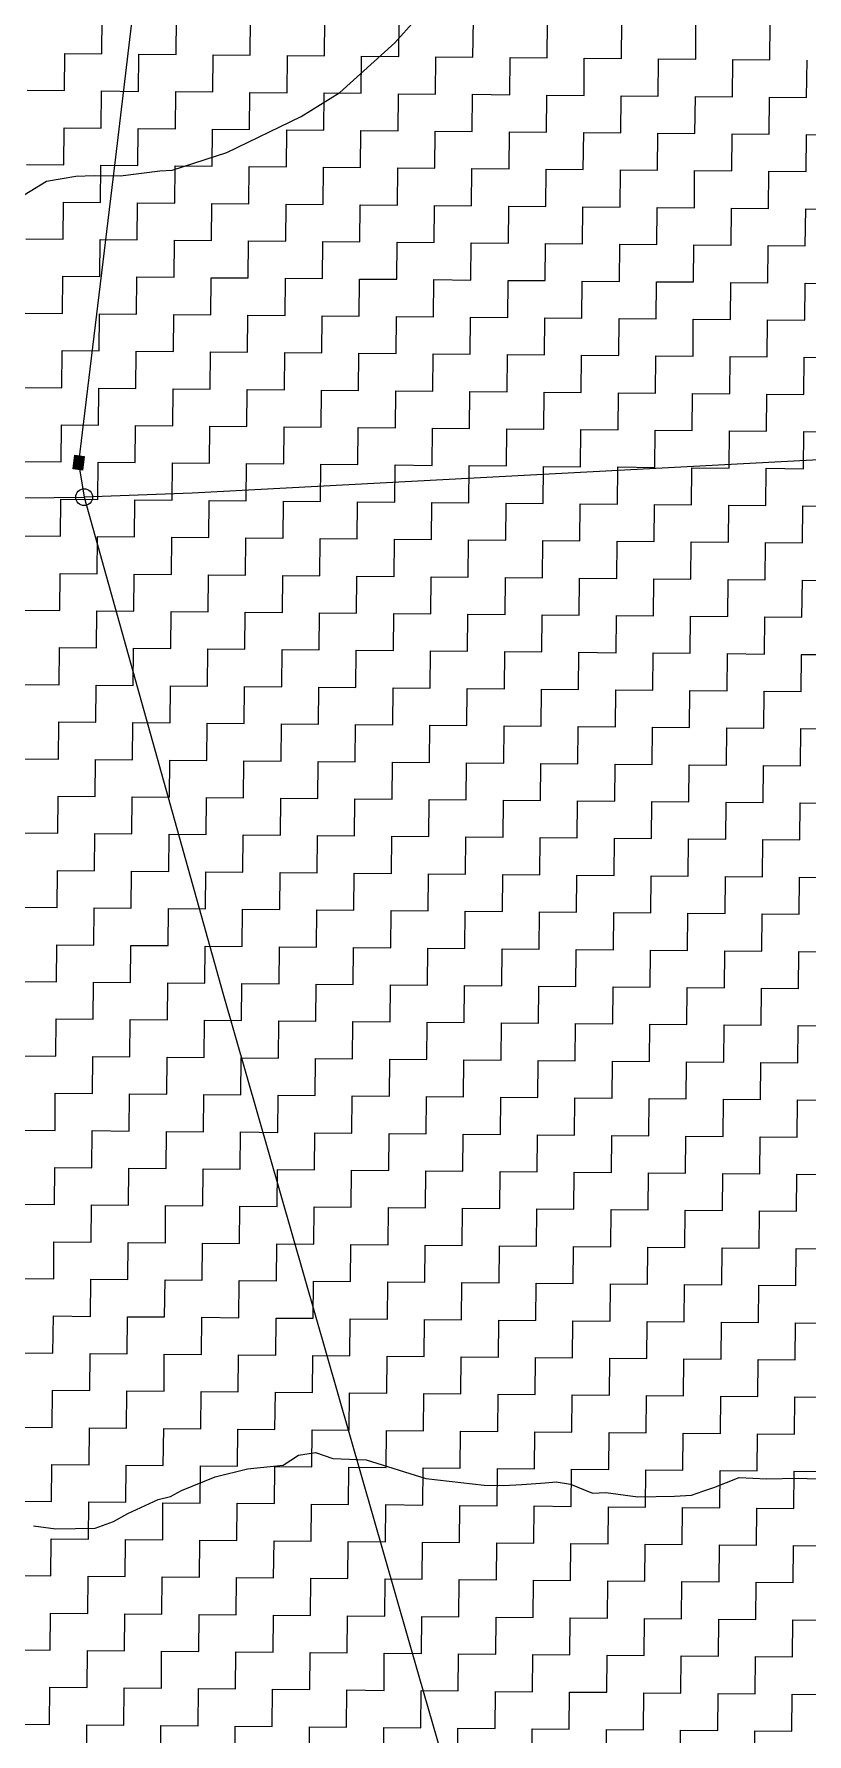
# Model space of a CAD drawing. Header units: metres. Extents: x 286188 to 288650, y 2015524 to 2018848.
# Drawn here: x 287614.8 to 287816.7, y 2016012 to 2016455.8 of the extents above; entities that cross this region are included whole.
import ezdxf

# ---------------------------------------------------------------- set-up
doc = ezdxf.new("R2010")
doc.units = ezdxf.units.M
doc.header["$MEASUREMENT"] = 0
for name, color, linetype in [('LINE_WATER', 4, 'Continuous'), ('POLY_HATCH', 12, 'Continuous'), ('POLY_PARCEL', 6, 'Continuous')]:
    doc.layers.add(name, color=color, linetype=linetype)

msp = doc.modelspace()

# ---------------------------------------------------------------- hatches: boundary and pattern name
msp.add_hatch(color=256).paths.add_polyline_path([(287627.89, 2016345.53), (287625.42, 2016345.83), (287624.99, 2016342.26), (287627.46, 2016341.96)])

# ---------------------------------------------------------------- linework, layer by layer
msp.add_lwpolyline([(287624.99, 2016342.26), (287625.42, 2016345.83), (287627.89, 2016345.53), (287627.46, 2016341.96)], close=True)
msp.add_circle((287627.87, 2016334.91), 2.2)
at = {"layer": 'LINE_WATER'}
for p, q in [((287709.01, 2016453.55), (287722.63, 2016468.75)), ((287694.67, 2016440.52), (287709.01, 2016453.55)), ((287684.57, 2016434.27), (287694.67, 2016440.52)), ((287665.19, 2016424.93), (287684.57, 2016434.27)), ((287650.87, 2016420.31), (287665.19, 2016424.93)), ((287637.37, 2016418.84), (287647.69, 2016420.07)), ((287647.69, 2016420.07), (287650.87, 2016420.31)), ((287601.05, 2016407.02), (287618.06, 2016417.43)), ((287618.06, 2016417.43), (287625.74, 2016418.68)), ((287625.74, 2016418.68), (287630.5, 2016418.91)), ((287630.5, 2016418.91), (287637.37, 2016418.84)), ((287670.59, 2016081.17), (287679.85, 2016082.14)), ((287679.85, 2016082.14), (287683.84, 2016084.75)), ((287683.84, 2016084.75), (287688.34, 2016085.5)), ((287688.34, 2016085.5), (287692.82, 2016083.88)), ((287692.82, 2016083.88), (287701.54, 2016083.53)), ((287701.54, 2016083.53), (287717.09, 2016078.64)), ((287653.35, 2016075.51), (287662.11, 2016079.13)), ((287662.11, 2016079.13), (287670.59, 2016081.17)), ((287717.09, 2016078.64), (287732.41, 2016076.91)), ((287742.2, 2016077.09), (287748.28, 2016077.56)), ((287748.28, 2016077.56), (287751.19, 2016077.8)), ((287751.19, 2016077.8), (287754.89, 2016077.24)), ((287792.39, 2016076.37), (287799.02, 2016078.95)), ((287799.02, 2016078.95), (287806.16, 2016078.62)), ((287806.16, 2016078.62), (287814.35, 2016078.81)), ((287814.35, 2016078.81), (287821.49, 2016078.48)), ((287639.29, 2016069.56), (287647.25, 2016073.19)), ((287647.25, 2016073.19), (287650.43, 2016073.95)), ((287650.43, 2016073.95), (287653.35, 2016075.51)), ((287732.41, 2016076.91), (287737.43, 2016076.87)), ((287737.43, 2016076.87), (287742.2, 2016077.09)), ((287754.89, 2016077.24), (287760.68, 2016074.81)), ((287760.68, 2016074.81), (287764.12, 2016075.04)), ((287764.12, 2016075.04), (287772.54, 2016073.9)), ((287772.54, 2016073.9), (287782.06, 2016074.08)), ((287782.06, 2016074.08), (287786.55, 2016074.31)), ((287786.55, 2016074.31), (287789.47, 2016075.34)), ((287789.47, 2016075.34), (287792.39, 2016076.37)), ((287635.57, 2016067.48), (287639.29, 2016069.56)), ((287614.67, 2016066.35), (287620.48, 2016065.5)), ((287620.48, 2016065.5), (287630.79, 2016065.68)), ((287630.79, 2016065.68), (287635.57, 2016067.48))]:
    msp.add_line(p, q, dxfattribs=at)
at = {"layer": 'POLY_HATCH', "linetype": 'Continuous'}
for p, q in [((287632.5, 2016450.65), (287632.59, 2016460.34)), ((287651.89, 2016450.47), (287651.98, 2016460.17)), ((287671.28, 2016450.3), (287671.37, 2016459.99)), ((287690.67, 2016450.12), (287690.76, 2016459.82)), ((287710.06, 2016449.95), (287710.15, 2016459.64)), ((287729.45, 2016449.77), (287729.54, 2016459.47)), ((287748.84, 2016449.6), (287748.93, 2016459.29)), ((287768.23, 2016449.42), (287768.32, 2016459.12)), ((287787.62, 2016449.25), (287787.7, 2016458.94)), ((287807.01, 2016449.07), (287807.09, 2016458.76)), ((287622.72, 2016441.04), (287622.81, 2016450.73)), ((287622.81, 2016450.73), (287632.5, 2016450.65)), ((287642.11, 2016440.86), (287642.19, 2016450.56)), ((287642.19, 2016450.56), (287651.89, 2016450.47)), ((287661.5, 2016440.69), (287661.58, 2016450.38)), ((287661.58, 2016450.38), (287671.28, 2016450.3)), ((287680.89, 2016440.51), (287680.97, 2016450.21)), ((287680.97, 2016450.21), (287690.67, 2016450.12)), ((287700.28, 2016440.34), (287700.36, 2016450.03)), ((287700.36, 2016450.03), (287710.06, 2016449.95)), ((287719.67, 2016440.16), (287719.75, 2016449.86)), ((287719.75, 2016449.86), (287729.45, 2016449.77)), ((287739.06, 2016439.99), (287739.14, 2016449.68)), ((287739.14, 2016449.68), (287748.84, 2016449.6)), ((287758.45, 2016439.81), (287758.53, 2016449.51)), ((287758.53, 2016449.51), (287768.23, 2016449.42)), ((287777.83, 2016439.64), (287777.92, 2016449.33)), ((287777.92, 2016449.33), (287787.62, 2016449.25)), ((287797.22, 2016439.46), (287797.31, 2016449.16)), ((287797.31, 2016449.16), (287807.01, 2016449.07)), ((287816.61, 2016439.29), (287816.7, 2016448.98)), ((287613.02, 2016441.13), (287622.72, 2016441.04)), ((287632.32, 2016431.26), (287632.41, 2016440.95)), ((287632.41, 2016440.95), (287642.11, 2016440.86)), ((287651.71, 2016431.08), (287651.8, 2016440.78)), ((287651.8, 2016440.78), (287661.5, 2016440.69)), ((287671.1, 2016430.91), (287671.19, 2016440.6)), ((287671.19, 2016440.6), (287680.89, 2016440.51)), ((287690.49, 2016430.73), (287690.58, 2016440.43)), ((287690.58, 2016440.43), (287700.28, 2016440.34)), ((287709.88, 2016430.56), (287709.97, 2016440.25)), ((287709.97, 2016440.25), (287719.67, 2016440.16)), ((287729.27, 2016430.38), (287729.36, 2016440.08)), ((287729.36, 2016440.08), (287739.06, 2016439.99)), ((287748.66, 2016430.21), (287748.75, 2016439.9)), ((287748.75, 2016439.9), (287758.45, 2016439.81)), ((287768.05, 2016430.03), (287768.14, 2016439.73)), ((287768.14, 2016439.73), (287777.83, 2016439.64)), ((287787.44, 2016429.86), (287787.53, 2016439.55)), ((287787.53, 2016439.55), (287797.22, 2016439.46)), ((287806.83, 2016429.68), (287806.92, 2016439.38)), ((287806.92, 2016439.38), (287816.61, 2016439.29)), ((287622.54, 2016421.65), (287622.63, 2016431.34)), ((287622.63, 2016431.34), (287632.32, 2016431.26)), ((287641.93, 2016421.47), (287642.02, 2016431.17)), ((287642.02, 2016431.17), (287651.71, 2016431.08)), ((287661.32, 2016421.3), (287661.41, 2016430.99)), ((287661.41, 2016430.99), (287671.1, 2016430.91)), ((287680.71, 2016421.12), (287680.8, 2016430.82)), ((287680.8, 2016430.82), (287690.49, 2016430.73)), ((287700.1, 2016420.95), (287700.19, 2016430.64)), ((287700.19, 2016430.64), (287709.88, 2016430.56)), ((287719.49, 2016420.77), (287719.58, 2016430.47)), ((287719.58, 2016430.47), (287729.27, 2016430.38)), ((287738.88, 2016420.6), (287738.97, 2016430.29)), ((287738.97, 2016430.29), (287748.66, 2016430.21)), ((287758.27, 2016420.42), (287758.36, 2016430.12)), ((287758.36, 2016430.12), (287768.05, 2016430.03)), ((287777.66, 2016420.25), (287777.75, 2016429.94)), ((287777.75, 2016429.94), (287787.44, 2016429.86)), ((287797.05, 2016420.07), (287797.14, 2016429.77)), ((287797.14, 2016429.77), (287806.83, 2016429.68)), ((287816.44, 2016419.9), (287816.53, 2016429.59)), ((287816.53, 2016429.59), (287826.22, 2016429.51)), ((287612.85, 2016421.74), (287622.54, 2016421.65)), ((287632.15, 2016411.87), (287632.24, 2016421.56)), ((287632.24, 2016421.56), (287641.93, 2016421.47)), ((287651.54, 2016411.69), (287651.63, 2016421.39)), ((287651.63, 2016421.39), (287661.32, 2016421.3)), ((287670.93, 2016411.52), (287671.02, 2016421.21)), ((287671.02, 2016421.21), (287680.71, 2016421.12)), ((287690.32, 2016411.34), (287690.41, 2016421.04)), ((287690.41, 2016421.04), (287700.1, 2016420.95)), ((287709.71, 2016411.17), (287709.8, 2016420.86)), ((287709.8, 2016420.86), (287719.49, 2016420.77)), ((287729.1, 2016410.99), (287729.19, 2016420.69)), ((287729.19, 2016420.69), (287738.88, 2016420.6)), ((287748.49, 2016410.82), (287748.58, 2016420.51)), ((287748.58, 2016420.51), (287758.27, 2016420.42)), ((287767.88, 2016410.64), (287767.96, 2016420.34)), ((287767.96, 2016420.34), (287777.66, 2016420.25)), ((287787.27, 2016410.47), (287787.35, 2016420.16)), ((287787.35, 2016420.16), (287797.05, 2016420.07)), ((287806.66, 2016410.29), (287806.74, 2016419.99)), ((287806.74, 2016419.99), (287816.44, 2016419.9)), ((287622.37, 2016402.26), (287622.45, 2016411.95)), ((287622.45, 2016411.95), (287632.15, 2016411.87)), ((287641.76, 2016402.08), (287641.84, 2016411.78)), ((287641.84, 2016411.78), (287651.54, 2016411.69)), ((287661.15, 2016401.91), (287661.23, 2016411.6)), ((287661.23, 2016411.6), (287670.93, 2016411.52)), ((287680.54, 2016401.73), (287680.62, 2016411.43)), ((287680.62, 2016411.43), (287690.32, 2016411.34)), ((287699.93, 2016401.56), (287700.01, 2016411.25)), ((287700.01, 2016411.25), (287709.71, 2016411.17)), ((287719.32, 2016401.38), (287719.4, 2016411.08)), ((287719.4, 2016411.08), (287729.1, 2016410.99)), ((287738.71, 2016401.21), (287738.79, 2016410.9)), ((287738.79, 2016410.9), (287748.49, 2016410.82)), ((287758.09, 2016401.03), (287758.18, 2016410.73)), ((287758.18, 2016410.73), (287767.88, 2016410.64)), ((287777.48, 2016400.86), (287777.57, 2016410.55)), ((287777.57, 2016410.55), (287787.27, 2016410.47)), ((287796.87, 2016400.68), (287796.96, 2016410.38)), ((287796.96, 2016410.38), (287806.66, 2016410.29)), ((287816.26, 2016400.51), (287816.35, 2016410.2)), ((287816.35, 2016410.2), (287826.05, 2016410.12)), ((287612.67, 2016402.35), (287622.37, 2016402.26)), ((287631.97, 2016392.48), (287632.06, 2016402.17)), ((287632.06, 2016402.17), (287641.76, 2016402.08)), ((287651.36, 2016392.3), (287651.45, 2016402)), ((287651.45, 2016402), (287661.15, 2016401.91)), ((287670.75, 2016392.13), (287670.84, 2016401.82)), ((287670.84, 2016401.82), (287680.54, 2016401.73)), ((287690.14, 2016391.95), (287690.23, 2016401.65)), ((287690.23, 2016401.65), (287699.93, 2016401.56)), ((287709.53, 2016391.78), (287709.62, 2016401.47)), ((287709.62, 2016401.47), (287719.32, 2016401.38)), ((287728.92, 2016391.6), (287729.01, 2016401.3)), ((287729.01, 2016401.3), (287738.71, 2016401.21)), ((287748.31, 2016391.43), (287748.4, 2016401.12)), ((287748.4, 2016401.12), (287758.09, 2016401.03)), ((287767.7, 2016391.25), (287767.79, 2016400.95)), ((287767.79, 2016400.95), (287777.48, 2016400.86)), ((287787.09, 2016391.08), (287787.18, 2016400.77)), ((287787.18, 2016400.77), (287796.87, 2016400.68)), ((287806.48, 2016390.9), (287806.57, 2016400.6)), ((287806.57, 2016400.6), (287816.26, 2016400.51)), ((287622.19, 2016382.87), (287622.28, 2016392.56)), ((287622.28, 2016392.56), (287631.97, 2016392.48)), ((287641.58, 2016382.69), (287641.67, 2016392.39)), ((287641.67, 2016392.39), (287651.36, 2016392.3)), ((287660.97, 2016382.52), (287661.06, 2016392.21)), ((287661.06, 2016392.21), (287670.75, 2016392.13)), ((287680.36, 2016382.34), (287680.45, 2016392.04)), ((287680.45, 2016392.04), (287690.14, 2016391.95)), ((287699.75, 2016382.17), (287699.84, 2016391.86)), ((287699.84, 2016391.86), (287709.53, 2016391.78)), ((287719.14, 2016381.99), (287719.23, 2016391.69)), ((287719.23, 2016391.69), (287728.92, 2016391.6)), ((287738.53, 2016381.82), (287738.62, 2016391.51)), ((287738.62, 2016391.51), (287748.31, 2016391.43)), ((287757.92, 2016381.64), (287758.01, 2016391.34)), ((287758.01, 2016391.34), (287767.7, 2016391.25)), ((287777.31, 2016381.47), (287777.4, 2016391.16)), ((287777.4, 2016391.16), (287787.09, 2016391.08)), ((287796.7, 2016381.29), (287796.79, 2016390.99)), ((287796.79, 2016390.99), (287806.48, 2016390.9)), ((287816.09, 2016381.12), (287816.18, 2016390.81)), ((287816.18, 2016390.81), (287825.87, 2016390.73)), ((287612.5, 2016382.96), (287622.19, 2016382.87)), ((287631.8, 2016373.09), (287631.89, 2016382.78)), ((287631.89, 2016382.78), (287641.58, 2016382.69)), ((287651.19, 2016372.91), (287651.28, 2016382.61)), ((287651.28, 2016382.61), (287660.97, 2016382.52)), ((287670.58, 2016372.74), (287670.67, 2016382.43)), ((287670.67, 2016382.43), (287680.36, 2016382.34)), ((287689.97, 2016372.56), (287690.06, 2016382.26)), ((287690.06, 2016382.26), (287699.75, 2016382.17)), ((287709.36, 2016372.39), (287709.45, 2016382.08)), ((287709.45, 2016382.08), (287719.14, 2016381.99)), ((287728.75, 2016372.21), (287728.84, 2016381.91)), ((287728.84, 2016381.91), (287738.53, 2016381.82)), ((287748.14, 2016372.04), (287748.22, 2016381.73)), ((287748.22, 2016381.73), (287757.92, 2016381.64)), ((287767.53, 2016371.86), (287767.61, 2016381.56)), ((287767.61, 2016381.56), (287777.31, 2016381.47)), ((287786.92, 2016371.69), (287787, 2016381.38)), ((287787, 2016381.38), (287796.7, 2016381.29)), ((287806.31, 2016371.51), (287806.39, 2016381.21)), ((287806.39, 2016381.21), (287816.09, 2016381.12)), ((287622.02, 2016363.48), (287622.1, 2016373.18)), ((287622.1, 2016373.18), (287631.8, 2016373.09)), ((287641.41, 2016363.31), (287641.49, 2016373)), ((287641.49, 2016373), (287651.19, 2016372.91)), ((287660.8, 2016363.13), (287660.88, 2016372.82)), ((287660.88, 2016372.82), (287670.58, 2016372.74)), ((287680.19, 2016362.95), (287680.27, 2016372.65)), ((287680.27, 2016372.65), (287689.97, 2016372.56)), ((287699.58, 2016362.78), (287699.66, 2016372.47)), ((287699.66, 2016372.47), (287709.36, 2016372.39)), ((287718.97, 2016362.6), (287719.05, 2016372.3)), ((287719.05, 2016372.3), (287728.75, 2016372.21)), ((287738.35, 2016362.43), (287738.44, 2016372.12)), ((287738.44, 2016372.12), (287748.14, 2016372.04)), ((287757.74, 2016362.25), (287757.83, 2016371.95)), ((287757.83, 2016371.95), (287767.53, 2016371.86)), ((287777.13, 2016362.08), (287777.22, 2016371.77)), ((287777.22, 2016371.77), (287786.92, 2016371.69)), ((287796.52, 2016361.9), (287796.61, 2016371.6)), ((287796.61, 2016371.6), (287806.31, 2016371.51)), ((287815.91, 2016361.73), (287816, 2016371.42)), ((287816, 2016371.42), (287825.7, 2016371.34)), ((287612.32, 2016363.57), (287622.02, 2016363.48)), ((287631.62, 2016353.7), (287631.71, 2016363.39)), ((287631.71, 2016363.39), (287641.41, 2016363.31)), ((287651.01, 2016353.52), (287651.1, 2016363.22)), ((287651.1, 2016363.22), (287660.8, 2016363.13)), ((287670.4, 2016353.35), (287670.49, 2016363.04)), ((287670.49, 2016363.04), (287680.19, 2016362.95)), ((287689.79, 2016353.17), (287689.88, 2016362.87)), ((287689.88, 2016362.87), (287699.58, 2016362.78)), ((287709.18, 2016353), (287709.27, 2016362.69)), ((287709.27, 2016362.69), (287718.97, 2016362.6)), ((287728.57, 2016352.82), (287728.66, 2016362.52)), ((287728.66, 2016362.52), (287738.35, 2016362.43)), ((287747.96, 2016352.65), (287748.05, 2016362.34)), ((287748.05, 2016362.34), (287757.74, 2016362.25)), ((287767.35, 2016352.47), (287767.44, 2016362.17)), ((287767.44, 2016362.17), (287777.13, 2016362.08)), ((287786.74, 2016352.3), (287786.83, 2016361.99)), ((287786.83, 2016361.99), (287796.52, 2016361.9)), ((287806.13, 2016352.12), (287806.22, 2016361.82)), ((287806.22, 2016361.82), (287815.91, 2016361.73)), ((287621.84, 2016344.09), (287621.93, 2016353.79)), ((287621.93, 2016353.79), (287631.62, 2016353.7)), ((287641.23, 2016343.92), (287641.32, 2016353.61)), ((287641.32, 2016353.61), (287651.01, 2016353.52)), ((287660.62, 2016343.74), (287660.71, 2016353.44)), ((287660.71, 2016353.44), (287670.4, 2016353.35)), ((287680.01, 2016343.57), (287680.1, 2016353.26)), ((287680.1, 2016353.26), (287689.79, 2016353.17)), ((287699.4, 2016343.39), (287699.49, 2016353.08)), ((287699.49, 2016353.08), (287709.18, 2016353)), ((287718.79, 2016343.21), (287718.88, 2016352.91)), ((287718.88, 2016352.91), (287728.57, 2016352.82)), ((287738.18, 2016343.04), (287738.27, 2016352.73)), ((287738.27, 2016352.73), (287747.96, 2016352.65)), ((287757.57, 2016342.86), (287757.66, 2016352.56)), ((287757.66, 2016352.56), (287767.35, 2016352.47)), ((287776.96, 2016342.69), (287777.05, 2016352.38)), ((287777.05, 2016352.38), (287786.74, 2016352.3)), ((287796.35, 2016342.51), (287796.44, 2016352.21)), ((287796.44, 2016352.21), (287806.13, 2016352.12)), ((287815.74, 2016342.34), (287815.83, 2016352.03)), ((287815.83, 2016352.03), (287825.52, 2016351.95)), ((287612.15, 2016344.18), (287621.84, 2016344.09)), ((287631.45, 2016334.31), (287631.54, 2016344)), ((287631.54, 2016344), (287641.23, 2016343.92)), ((287650.84, 2016334.13), (287650.93, 2016343.83)), ((287650.93, 2016343.83), (287660.62, 2016343.74)), ((287670.23, 2016333.96), (287670.32, 2016343.65)), ((287670.32, 2016343.65), (287680.01, 2016343.57)), ((287689.62, 2016333.78), (287689.71, 2016343.48)), ((287689.71, 2016343.48), (287699.4, 2016343.39)), ((287709.01, 2016333.61), (287709.1, 2016343.3)), ((287709.1, 2016343.3), (287718.79, 2016343.21)), ((287728.4, 2016333.43), (287728.48, 2016343.13)), ((287728.48, 2016343.13), (287738.18, 2016343.04)), ((287747.79, 2016333.26), (287747.87, 2016342.95)), ((287747.87, 2016342.95), (287757.57, 2016342.86)), ((287767.18, 2016333.08), (287767.26, 2016342.78)), ((287767.26, 2016342.78), (287776.96, 2016342.69)), ((287786.57, 2016332.91), (287786.65, 2016342.6)), ((287786.65, 2016342.6), (287796.35, 2016342.51)), ((287805.96, 2016332.73), (287806.04, 2016342.43)), ((287806.04, 2016342.43), (287815.74, 2016342.34)), ((287621.67, 2016324.7), (287621.75, 2016334.4)), ((287621.75, 2016334.4), (287631.45, 2016334.31)), ((287641.06, 2016324.53), (287641.14, 2016334.22)), ((287641.14, 2016334.22), (287650.84, 2016334.13)), ((287660.45, 2016324.35), (287660.53, 2016334.05)), ((287660.53, 2016334.05), (287670.23, 2016333.96)), ((287679.84, 2016324.18), (287679.92, 2016333.87)), ((287679.92, 2016333.87), (287689.62, 2016333.78)), ((287699.23, 2016324), (287699.31, 2016333.7)), ((287699.31, 2016333.7), (287709.01, 2016333.61)), ((287718.61, 2016323.83), (287718.7, 2016333.52)), ((287718.7, 2016333.52), (287728.4, 2016333.43)), ((287738, 2016323.65), (287738.09, 2016333.34)), ((287738.09, 2016333.34), (287747.79, 2016333.26)), ((287757.39, 2016323.47), (287757.48, 2016333.17)), ((287757.48, 2016333.17), (287767.18, 2016333.08)), ((287776.78, 2016323.3), (287776.87, 2016332.99)), ((287776.87, 2016332.99), (287786.57, 2016332.91)), ((287796.17, 2016323.12), (287796.26, 2016332.82)), ((287796.26, 2016332.82), (287805.96, 2016332.73)), ((287815.56, 2016322.95), (287815.65, 2016332.64)), ((287815.65, 2016332.64), (287825.35, 2016332.56)), ((287611.97, 2016324.79), (287621.67, 2016324.7)), ((287631.27, 2016314.92), (287631.36, 2016324.61)), ((287631.36, 2016324.61), (287641.06, 2016324.53)), ((287650.66, 2016314.74), (287650.75, 2016324.44)), ((287650.75, 2016324.44), (287660.45, 2016324.35)), ((287670.05, 2016314.57), (287670.14, 2016324.26)), ((287670.14, 2016324.26), (287679.84, 2016324.18)), ((287689.44, 2016314.39), (287689.53, 2016324.09)), ((287689.53, 2016324.09), (287699.23, 2016324)), ((287708.83, 2016314.22), (287708.92, 2016323.91)), ((287708.92, 2016323.91), (287718.61, 2016323.83)), ((287728.22, 2016314.04), (287728.31, 2016323.74)), ((287728.31, 2016323.74), (287738, 2016323.65)), ((287747.61, 2016313.87), (287747.7, 2016323.56)), ((287747.7, 2016323.56), (287757.39, 2016323.47)), ((287767, 2016313.69), (287767.09, 2016323.39)), ((287767.09, 2016323.39), (287776.78, 2016323.3)), ((287786.39, 2016313.52), (287786.48, 2016323.21)), ((287786.48, 2016323.21), (287796.17, 2016323.12)), ((287805.78, 2016313.34), (287805.87, 2016323.04)), ((287805.87, 2016323.04), (287815.56, 2016322.95)), ((287621.49, 2016305.31), (287621.58, 2016315.01)), ((287621.58, 2016315.01), (287631.27, 2016314.92)), ((287640.88, 2016305.14), (287640.97, 2016314.83)), ((287640.97, 2016314.83), (287650.66, 2016314.74)), ((287660.27, 2016304.96), (287660.36, 2016314.66)), ((287660.36, 2016314.66), (287670.05, 2016314.57)), ((287679.66, 2016304.79), (287679.75, 2016314.48)), ((287679.75, 2016314.48), (287689.44, 2016314.39)), ((287699.05, 2016304.61), (287699.14, 2016314.31)), ((287699.14, 2016314.31), (287708.83, 2016314.22)), ((287718.44, 2016304.44), (287718.53, 2016314.13)), ((287718.53, 2016314.13), (287728.22, 2016314.04)), ((287737.83, 2016304.26), (287737.92, 2016313.96)), ((287737.92, 2016313.96), (287747.61, 2016313.87)), ((287757.22, 2016304.09), (287757.31, 2016313.78)), ((287757.31, 2016313.78), (287767, 2016313.69)), ((287776.61, 2016303.91), (287776.7, 2016313.6)), ((287776.7, 2016313.6), (287786.39, 2016313.52)), ((287796, 2016303.73), (287796.09, 2016313.43)), ((287796.09, 2016313.43), (287805.78, 2016313.34)), ((287815.39, 2016303.56), (287815.48, 2016313.25)), ((287815.48, 2016313.25), (287825.17, 2016313.17)), ((287611.8, 2016305.4), (287621.49, 2016305.31)), ((287631.1, 2016295.53), (287631.19, 2016305.22)), ((287631.19, 2016305.22), (287640.88, 2016305.14)), ((287650.49, 2016295.35), (287650.58, 2016305.05)), ((287650.58, 2016305.05), (287660.27, 2016304.96)), ((287669.88, 2016295.18), (287669.97, 2016304.87)), ((287669.97, 2016304.87), (287679.66, 2016304.79)), ((287689.27, 2016295), (287689.36, 2016304.7)), ((287689.36, 2016304.7), (287699.05, 2016304.61)), ((287708.66, 2016294.83), (287708.74, 2016304.52)), ((287708.74, 2016304.52), (287718.44, 2016304.44)), ((287728.05, 2016294.65), (287728.13, 2016304.35)), ((287728.13, 2016304.35), (287737.83, 2016304.26)), ((287747.44, 2016294.48), (287747.52, 2016304.17)), ((287747.52, 2016304.17), (287757.22, 2016304.09)), ((287766.83, 2016294.3), (287766.91, 2016304)), ((287766.91, 2016304), (287776.61, 2016303.91)), ((287786.22, 2016294.13), (287786.3, 2016303.82)), ((287786.3, 2016303.82), (287796, 2016303.73)), ((287805.61, 2016293.95), (287805.69, 2016303.65)), ((287805.69, 2016303.65), (287815.39, 2016303.56)), ((287621.32, 2016285.92), (287621.4, 2016295.62)), ((287621.4, 2016295.62), (287631.1, 2016295.53)), ((287640.71, 2016285.75), (287640.79, 2016295.44)), ((287640.79, 2016295.44), (287650.49, 2016295.35)), ((287660.1, 2016285.57), (287660.18, 2016295.27)), ((287660.18, 2016295.27), (287669.88, 2016295.18)), ((287679.49, 2016285.4), (287679.57, 2016295.09)), ((287679.57, 2016295.09), (287689.27, 2016295)), ((287698.87, 2016285.22), (287698.96, 2016294.92)), ((287698.96, 2016294.92), (287708.66, 2016294.83)), ((287718.26, 2016285.05), (287718.35, 2016294.74)), ((287718.35, 2016294.74), (287728.05, 2016294.65)), ((287737.65, 2016284.87), (287737.74, 2016294.57)), ((287737.74, 2016294.57), (287747.44, 2016294.48)), ((287757.04, 2016284.7), (287757.13, 2016294.39)), ((287757.13, 2016294.39), (287766.83, 2016294.3)), ((287776.43, 2016284.52), (287776.52, 2016294.22)), ((287776.52, 2016294.22), (287786.22, 2016294.13)), ((287795.82, 2016284.35), (287795.91, 2016294.04)), ((287795.91, 2016294.04), (287805.61, 2016293.95)), ((287815.21, 2016284.17), (287815.3, 2016293.86)), ((287815.3, 2016293.86), (287825, 2016293.78)), ((287611.62, 2016286.01), (287621.32, 2016285.92)), ((287630.92, 2016276.14), (287631.01, 2016285.83)), ((287631.01, 2016285.83), (287640.71, 2016285.75)), ((287650.31, 2016275.96), (287650.4, 2016285.66)), ((287650.4, 2016285.66), (287660.1, 2016285.57)), ((287669.7, 2016275.79), (287669.79, 2016285.48)), ((287669.79, 2016285.48), (287679.49, 2016285.4)), ((287689.09, 2016275.61), (287689.18, 2016285.31)), ((287689.18, 2016285.31), (287698.87, 2016285.22)), ((287708.48, 2016275.44), (287708.57, 2016285.13)), ((287708.57, 2016285.13), (287718.26, 2016285.05)), ((287727.87, 2016275.26), (287727.96, 2016284.96)), ((287727.96, 2016284.96), (287737.65, 2016284.87)), ((287747.26, 2016275.09), (287747.35, 2016284.78)), ((287747.35, 2016284.78), (287757.04, 2016284.7)), ((287766.65, 2016274.91), (287766.74, 2016284.61)), ((287766.74, 2016284.61), (287776.43, 2016284.52)), ((287786.04, 2016274.74), (287786.13, 2016284.43)), ((287786.13, 2016284.43), (287795.82, 2016284.35)), ((287805.43, 2016274.56), (287805.52, 2016284.26)), ((287805.52, 2016284.26), (287815.21, 2016284.17)), ((287621.14, 2016266.53), (287621.23, 2016276.23)), ((287621.23, 2016276.23), (287630.92, 2016276.14)), ((287640.53, 2016266.36), (287640.62, 2016276.05)), ((287640.62, 2016276.05), (287650.31, 2016275.96)), ((287659.92, 2016266.18), (287660.01, 2016275.88)), ((287660.01, 2016275.88), (287669.7, 2016275.79)), ((287679.31, 2016266.01), (287679.4, 2016275.7)), ((287679.4, 2016275.7), (287689.09, 2016275.61)), ((287698.7, 2016265.83), (287698.79, 2016275.53)), ((287698.79, 2016275.53), (287708.48, 2016275.44)), ((287718.09, 2016265.66), (287718.18, 2016275.35)), ((287718.18, 2016275.35), (287727.87, 2016275.26)), ((287737.48, 2016265.48), (287737.57, 2016275.18)), ((287737.57, 2016275.18), (287747.26, 2016275.09)), ((287756.87, 2016265.31), (287756.96, 2016275)), ((287756.96, 2016275), (287766.65, 2016274.91)), ((287776.26, 2016265.13), (287776.35, 2016274.83)), ((287776.35, 2016274.83), (287786.04, 2016274.74)), ((287795.65, 2016264.96), (287795.74, 2016274.65)), ((287795.74, 2016274.65), (287805.43, 2016274.56)), ((287815.04, 2016264.78), (287815.13, 2016274.48)), ((287815.13, 2016274.48), (287824.82, 2016274.39)), ((287611.45, 2016266.62), (287621.14, 2016266.53)), ((287630.75, 2016256.75), (287630.84, 2016266.44)), ((287630.84, 2016266.44), (287640.53, 2016266.36)), ((287650.14, 2016256.57), (287650.23, 2016266.27)), ((287650.23, 2016266.27), (287659.92, 2016266.18)), ((287669.53, 2016256.4), (287669.62, 2016266.09)), ((287669.62, 2016266.09), (287679.31, 2016266.01)), ((287688.92, 2016256.22), (287689, 2016265.92)), ((287689, 2016265.92), (287698.7, 2016265.83)), ((287708.31, 2016256.05), (287708.39, 2016265.74)), ((287708.39, 2016265.74), (287718.09, 2016265.66)), ((287727.7, 2016255.87), (287727.78, 2016265.57)), ((287727.78, 2016265.57), (287737.48, 2016265.48)), ((287747.09, 2016255.7), (287747.17, 2016265.39)), ((287747.17, 2016265.39), (287756.87, 2016265.31)), ((287766.48, 2016255.52), (287766.56, 2016265.22)), ((287766.56, 2016265.22), (287776.26, 2016265.13)), ((287785.87, 2016255.35), (287785.95, 2016265.04)), ((287785.95, 2016265.04), (287795.65, 2016264.96)), ((287805.26, 2016255.17), (287805.34, 2016264.87)), ((287805.34, 2016264.87), (287815.04, 2016264.78)), ((287620.97, 2016247.14), (287621.05, 2016256.84)), ((287621.05, 2016256.84), (287630.75, 2016256.75)), ((287640.36, 2016246.97), (287640.44, 2016256.66)), ((287640.44, 2016256.66), (287650.14, 2016256.57)), ((287659.75, 2016246.79), (287659.83, 2016256.49)), ((287659.83, 2016256.49), (287669.53, 2016256.4)), ((287679.13, 2016246.62), (287679.22, 2016256.31)), ((287679.22, 2016256.31), (287688.92, 2016256.22)), ((287698.52, 2016246.44), (287698.61, 2016256.14)), ((287698.61, 2016256.14), (287708.31, 2016256.05)), ((287717.91, 2016246.27), (287718, 2016255.96)), ((287718, 2016255.96), (287727.7, 2016255.87)), ((287737.3, 2016246.09), (287737.39, 2016255.79)), ((287737.39, 2016255.79), (287747.09, 2016255.7)), ((287756.69, 2016245.92), (287756.78, 2016255.61)), ((287756.78, 2016255.61), (287766.48, 2016255.52)), ((287776.08, 2016245.74), (287776.17, 2016255.44)), ((287776.17, 2016255.44), (287785.87, 2016255.35)), ((287795.47, 2016245.57), (287795.56, 2016255.26)), ((287795.56, 2016255.26), (287805.26, 2016255.17)), ((287814.86, 2016245.39), (287814.95, 2016255.09)), ((287814.95, 2016255.09), (287824.65, 2016255)), ((287611.27, 2016247.23), (287620.97, 2016247.14)), ((287630.57, 2016237.36), (287630.66, 2016247.05)), ((287630.66, 2016247.05), (287640.36, 2016246.97)), ((287649.96, 2016237.18), (287650.05, 2016246.88)), ((287650.05, 2016246.88), (287659.75, 2016246.79)), ((287669.35, 2016237.01), (287669.44, 2016246.7)), ((287669.44, 2016246.7), (287679.13, 2016246.62)), ((287688.74, 2016236.83), (287688.83, 2016246.53)), ((287688.83, 2016246.53), (287698.52, 2016246.44)), ((287708.13, 2016236.66), (287708.22, 2016246.35)), ((287708.22, 2016246.35), (287717.91, 2016246.27)), ((287727.52, 2016236.48), (287727.61, 2016246.18)), ((287727.61, 2016246.18), (287737.3, 2016246.09)), ((287746.91, 2016236.31), (287747, 2016246)), ((287747, 2016246), (287756.69, 2016245.92)), ((287766.3, 2016236.13), (287766.39, 2016245.83)), ((287766.39, 2016245.83), (287776.08, 2016245.74)), ((287785.69, 2016235.96), (287785.78, 2016245.65)), ((287785.78, 2016245.65), (287795.47, 2016245.57)), ((287805.08, 2016235.78), (287805.17, 2016245.48)), ((287805.17, 2016245.48), (287814.86, 2016245.39)), ((287620.79, 2016227.75), (287620.88, 2016237.45)), ((287620.88, 2016237.45), (287630.57, 2016237.36)), ((287640.18, 2016227.58), (287640.27, 2016237.27)), ((287640.27, 2016237.27), (287649.96, 2016237.18)), ((287659.57, 2016227.4), (287659.66, 2016237.1)), ((287659.66, 2016237.1), (287669.35, 2016237.01)), ((287678.96, 2016227.23), (287679.05, 2016236.92)), ((287679.05, 2016236.92), (287688.74, 2016236.83)), ((287698.35, 2016227.05), (287698.44, 2016236.75)), ((287698.44, 2016236.75), (287708.13, 2016236.66)), ((287717.74, 2016226.88), (287717.83, 2016236.57)), ((287717.83, 2016236.57), (287727.52, 2016236.48)), ((287737.13, 2016226.7), (287737.22, 2016236.4)), ((287737.22, 2016236.4), (287746.91, 2016236.31)), ((287756.52, 2016226.53), (287756.61, 2016236.22)), ((287756.61, 2016236.22), (287766.3, 2016236.13)), ((287775.91, 2016226.35), (287776, 2016236.05)), ((287776, 2016236.05), (287785.69, 2016235.96)), ((287795.3, 2016226.18), (287795.39, 2016235.87)), ((287795.39, 2016235.87), (287805.08, 2016235.78)), ((287814.69, 2016226), (287814.78, 2016235.7)), ((287814.78, 2016235.7), (287824.47, 2016235.61)), ((287611.1, 2016227.84), (287620.79, 2016227.75)), ((287630.4, 2016217.97), (287630.49, 2016227.67)), ((287630.49, 2016227.67), (287640.18, 2016227.58)), ((287649.79, 2016217.8), (287649.88, 2016227.49)), ((287649.88, 2016227.49), (287659.57, 2016227.4)), ((287669.18, 2016217.62), (287669.26, 2016227.31)), ((287669.26, 2016227.31), (287678.96, 2016227.23)), ((287688.57, 2016217.44), (287688.65, 2016227.14)), ((287688.65, 2016227.14), (287698.35, 2016227.05)), ((287707.96, 2016217.27), (287708.04, 2016226.96)), ((287708.04, 2016226.96), (287717.74, 2016226.88)), ((287727.35, 2016217.09), (287727.43, 2016226.79)), ((287727.43, 2016226.79), (287737.13, 2016226.7)), ((287746.74, 2016216.92), (287746.82, 2016226.61)), ((287746.82, 2016226.61), (287756.52, 2016226.53)), ((287766.13, 2016216.74), (287766.21, 2016226.44)), ((287766.21, 2016226.44), (287775.91, 2016226.35)), ((287785.52, 2016216.57), (287785.6, 2016226.26)), ((287785.6, 2016226.26), (287795.3, 2016226.18)), ((287804.91, 2016216.39), (287804.99, 2016226.09)), ((287804.99, 2016226.09), (287814.69, 2016226)), ((287620.62, 2016208.36), (287620.7, 2016218.06)), ((287620.7, 2016218.06), (287630.4, 2016217.97)), ((287640.01, 2016208.19), (287640.09, 2016217.88)), ((287640.09, 2016217.88), (287649.79, 2016217.8)), ((287659.4, 2016208.01), (287659.48, 2016217.71)), ((287659.48, 2016217.71), (287669.18, 2016217.62)), ((287678.78, 2016207.84), (287678.87, 2016217.53)), ((287678.87, 2016217.53), (287688.57, 2016217.44)), ((287698.17, 2016207.66), (287698.26, 2016217.36)), ((287698.26, 2016217.36), (287707.96, 2016217.27)), ((287717.56, 2016207.49), (287717.65, 2016217.18)), ((287717.65, 2016217.18), (287727.35, 2016217.09)), ((287736.95, 2016207.31), (287737.04, 2016217.01)), ((287737.04, 2016217.01), (287746.74, 2016216.92)), ((287756.34, 2016207.14), (287756.43, 2016216.83)), ((287756.43, 2016216.83), (287766.13, 2016216.74)), ((287775.73, 2016206.96), (287775.82, 2016216.66)), ((287775.82, 2016216.66), (287785.52, 2016216.57)), ((287795.12, 2016206.79), (287795.21, 2016216.48)), ((287795.21, 2016216.48), (287804.91, 2016216.39)), ((287814.51, 2016206.61), (287814.6, 2016216.31)), ((287814.6, 2016216.31), (287824.29, 2016216.22)), ((287610.92, 2016208.45), (287620.62, 2016208.36)), ((287630.22, 2016198.58), (287630.31, 2016208.28)), ((287630.31, 2016208.28), (287640.01, 2016208.19)), ((287649.61, 2016198.41), (287649.7, 2016208.1)), ((287649.7, 2016208.1), (287659.4, 2016208.01)), ((287669, 2016198.23), (287669.09, 2016207.93)), ((287669.09, 2016207.93), (287678.78, 2016207.84)), ((287688.39, 2016198.06), (287688.48, 2016207.75)), ((287688.48, 2016207.75), (287698.17, 2016207.66)), ((287707.78, 2016197.88), (287707.87, 2016207.57)), ((287707.87, 2016207.57), (287717.56, 2016207.49)), ((287727.17, 2016197.7), (287727.26, 2016207.4)), ((287727.26, 2016207.4), (287736.95, 2016207.31)), ((287746.56, 2016197.53), (287746.65, 2016207.22)), ((287746.65, 2016207.22), (287756.34, 2016207.14)), ((287765.95, 2016197.35), (287766.04, 2016207.05)), ((287766.04, 2016207.05), (287775.73, 2016206.96)), ((287785.34, 2016197.18), (287785.43, 2016206.87)), ((287785.43, 2016206.87), (287795.12, 2016206.79)), ((287804.73, 2016197), (287804.82, 2016206.7)), ((287804.82, 2016206.7), (287814.51, 2016206.61)), ((287620.44, 2016188.97), (287620.53, 2016198.67)), ((287620.53, 2016198.67), (287630.22, 2016198.58)), ((287639.83, 2016188.8), (287639.92, 2016198.49)), ((287639.92, 2016198.49), (287649.61, 2016198.41)), ((287659.22, 2016188.62), (287659.31, 2016198.32)), ((287659.31, 2016198.32), (287669, 2016198.23)), ((287678.61, 2016188.45), (287678.7, 2016198.14)), ((287678.7, 2016198.14), (287688.39, 2016198.06)), ((287698, 2016188.27), (287698.09, 2016197.97)), ((287698.09, 2016197.97), (287707.78, 2016197.88)), ((287717.39, 2016188.1), (287717.48, 2016197.79)), ((287717.48, 2016197.79), (287727.17, 2016197.7)), ((287736.78, 2016187.92), (287736.87, 2016197.62)), ((287736.87, 2016197.62), (287746.56, 2016197.53)), ((287756.17, 2016187.75), (287756.26, 2016197.44)), ((287756.26, 2016197.44), (287765.95, 2016197.35)), ((287775.56, 2016187.57), (287775.65, 2016197.27)), ((287775.65, 2016197.27), (287785.34, 2016197.18)), ((287794.95, 2016187.4), (287795.04, 2016197.09)), ((287795.04, 2016197.09), (287804.73, 2016197)), ((287814.34, 2016187.22), (287814.42, 2016196.92)), ((287814.42, 2016196.92), (287824.12, 2016196.83)), ((287610.75, 2016189.06), (287620.44, 2016188.97)), ((287630.05, 2016179.19), (287630.14, 2016188.89)), ((287630.14, 2016188.89), (287639.83, 2016188.8)), ((287649.44, 2016179.02), (287649.53, 2016188.71)), ((287649.53, 2016188.71), (287659.22, 2016188.62)), ((287668.83, 2016178.84), (287668.91, 2016188.54)), ((287668.91, 2016188.54), (287678.61, 2016188.45)), ((287688.22, 2016178.67), (287688.3, 2016188.36)), ((287688.3, 2016188.36), (287698, 2016188.27)), ((287707.61, 2016178.49), (287707.69, 2016188.19)), ((287707.69, 2016188.19), (287717.39, 2016188.1)), ((287727, 2016178.32), (287727.08, 2016188.01)), ((287727.08, 2016188.01), (287736.78, 2016187.92)), ((287746.39, 2016178.14), (287746.47, 2016187.83)), ((287746.47, 2016187.83), (287756.17, 2016187.75)), ((287765.78, 2016177.96), (287765.86, 2016187.66)), ((287765.86, 2016187.66), (287775.56, 2016187.57)), ((287785.17, 2016177.79), (287785.25, 2016187.48)), ((287785.25, 2016187.48), (287794.95, 2016187.4)), ((287804.55, 2016177.61), (287804.64, 2016187.31)), ((287804.64, 2016187.31), (287814.34, 2016187.22)), ((287620.27, 2016169.58), (287620.35, 2016179.28)), ((287620.35, 2016179.28), (287630.05, 2016179.19)), ((287639.66, 2016169.41), (287639.74, 2016179.1)), ((287639.74, 2016179.1), (287649.44, 2016179.02)), ((287659.04, 2016169.23), (287659.13, 2016178.93)), ((287659.13, 2016178.93), (287668.83, 2016178.84)), ((287678.43, 2016169.06), (287678.52, 2016178.75)), ((287678.52, 2016178.75), (287688.22, 2016178.67)), ((287697.82, 2016168.88), (287697.91, 2016178.58)), ((287697.91, 2016178.58), (287707.61, 2016178.49)), ((287717.21, 2016168.71), (287717.3, 2016178.4)), ((287717.3, 2016178.4), (287727, 2016178.32)), ((287736.6, 2016168.53), (287736.69, 2016178.23)), ((287736.69, 2016178.23), (287746.39, 2016178.14)), ((287755.99, 2016168.36), (287756.08, 2016178.05)), ((287756.08, 2016178.05), (287765.78, 2016177.96)), ((287775.38, 2016168.18), (287775.47, 2016177.88)), ((287775.47, 2016177.88), (287785.17, 2016177.79)), ((287794.77, 2016168.01), (287794.86, 2016177.7)), ((287794.86, 2016177.7), (287804.55, 2016177.61)), ((287814.16, 2016167.83), (287814.25, 2016177.53)), ((287814.25, 2016177.53), (287823.94, 2016177.44)), ((287610.57, 2016169.67), (287620.27, 2016169.58)), ((287629.87, 2016159.8), (287629.96, 2016169.5)), ((287629.96, 2016169.5), (287639.66, 2016169.41)), ((287649.26, 2016159.63), (287649.35, 2016169.32)), ((287649.35, 2016169.32), (287659.04, 2016169.23)), ((287668.65, 2016159.45), (287668.74, 2016169.15)), ((287668.74, 2016169.15), (287678.43, 2016169.06)), ((287688.04, 2016159.28), (287688.13, 2016168.97)), ((287688.13, 2016168.97), (287697.82, 2016168.88)), ((287707.43, 2016159.1), (287707.52, 2016168.8)), ((287707.52, 2016168.8), (287717.21, 2016168.71)), ((287726.82, 2016158.93), (287726.91, 2016168.62)), ((287726.91, 2016168.62), (287736.6, 2016168.53)), ((287746.21, 2016158.75), (287746.3, 2016168.45)), ((287746.3, 2016168.45), (287755.99, 2016168.36)), ((287765.6, 2016158.58), (287765.69, 2016168.27)), ((287765.69, 2016168.27), (287775.38, 2016168.18)), ((287784.99, 2016158.4), (287785.08, 2016168.09)), ((287785.08, 2016168.09), (287794.77, 2016168.01)), ((287804.38, 2016158.22), (287804.47, 2016167.92)), ((287804.47, 2016167.92), (287814.16, 2016167.83)), ((287620.09, 2016150.19), (287620.18, 2016159.89)), ((287620.18, 2016159.89), (287629.87, 2016159.8)), ((287639.48, 2016150.02), (287639.57, 2016159.71)), ((287639.57, 2016159.71), (287649.26, 2016159.63)), ((287658.87, 2016149.84), (287658.96, 2016159.54)), ((287658.96, 2016159.54), (287668.65, 2016159.45)), ((287678.26, 2016149.67), (287678.35, 2016159.36)), ((287678.35, 2016159.36), (287688.04, 2016159.28)), ((287697.65, 2016149.49), (287697.74, 2016159.19)), ((287697.74, 2016159.19), (287707.43, 2016159.1)), ((287717.04, 2016149.32), (287717.13, 2016159.01)), ((287717.13, 2016159.01), (287726.82, 2016158.93)), ((287736.43, 2016149.14), (287736.52, 2016158.84)), ((287736.52, 2016158.84), (287746.21, 2016158.75)), ((287755.82, 2016148.97), (287755.91, 2016158.66)), ((287755.91, 2016158.66), (287765.6, 2016158.58)), ((287775.21, 2016148.79), (287775.3, 2016158.49)), ((287775.3, 2016158.49), (287784.99, 2016158.4)), ((287794.6, 2016148.62), (287794.68, 2016158.31)), ((287794.68, 2016158.31), (287804.38, 2016158.22)), ((287813.99, 2016148.44), (287814.07, 2016158.14)), ((287814.07, 2016158.14), (287823.77, 2016158.05)), ((287610.4, 2016150.28), (287620.09, 2016150.19)), ((287629.7, 2016140.41), (287629.79, 2016150.11)), ((287629.79, 2016150.11), (287639.48, 2016150.02)), ((287649.09, 2016140.24), (287649.17, 2016149.93)), ((287649.17, 2016149.93), (287658.87, 2016149.84)), ((287668.48, 2016140.06), (287668.56, 2016149.76)), ((287668.56, 2016149.76), (287678.26, 2016149.67)), ((287687.87, 2016139.89), (287687.95, 2016149.58)), ((287687.95, 2016149.58), (287697.65, 2016149.49)), ((287707.26, 2016139.71), (287707.34, 2016149.41)), ((287707.34, 2016149.41), (287717.04, 2016149.32)), ((287726.65, 2016139.54), (287726.73, 2016149.23)), ((287726.73, 2016149.23), (287736.43, 2016149.14)), ((287746.04, 2016139.36), (287746.12, 2016149.06)), ((287746.12, 2016149.06), (287755.82, 2016148.97)), ((287765.43, 2016139.19), (287765.51, 2016148.88)), ((287765.51, 2016148.88), (287775.21, 2016148.79)), ((287784.81, 2016139.01), (287784.9, 2016148.71)), ((287784.9, 2016148.71), (287794.6, 2016148.62)), ((287804.2, 2016138.84), (287804.29, 2016148.53)), ((287804.29, 2016148.53), (287813.99, 2016148.44)), ((287619.92, 2016130.8), (287620, 2016140.5)), ((287620, 2016140.5), (287629.7, 2016140.41)), ((287639.3, 2016130.63), (287639.39, 2016140.32)), ((287639.39, 2016140.32), (287649.09, 2016140.24)), ((287658.69, 2016130.45), (287658.78, 2016140.15)), ((287658.78, 2016140.15), (287668.48, 2016140.06)), ((287678.08, 2016130.28), (287678.17, 2016139.97)), ((287678.17, 2016139.97), (287687.87, 2016139.89)), ((287697.47, 2016130.1), (287697.56, 2016139.8)), ((287697.56, 2016139.8), (287707.26, 2016139.71)), ((287716.86, 2016129.93), (287716.95, 2016139.62)), ((287716.95, 2016139.62), (287726.65, 2016139.54)), ((287736.25, 2016129.75), (287736.34, 2016139.45)), ((287736.34, 2016139.45), (287746.04, 2016139.36)), ((287755.64, 2016129.58), (287755.73, 2016139.27)), ((287755.73, 2016139.27), (287765.43, 2016139.19)), ((287775.03, 2016129.4), (287775.12, 2016139.1)), ((287775.12, 2016139.1), (287784.81, 2016139.01)), ((287794.42, 2016129.23), (287794.51, 2016138.92)), ((287794.51, 2016138.92), (287804.2, 2016138.84)), ((287813.81, 2016129.05), (287813.9, 2016138.75)), ((287813.9, 2016138.75), (287823.59, 2016138.66)), ((287610.22, 2016130.89), (287619.92, 2016130.8)), ((287629.52, 2016121.02), (287629.61, 2016130.72)), ((287629.61, 2016130.72), (287639.3, 2016130.63)), ((287648.91, 2016120.85), (287649, 2016130.54)), ((287649, 2016130.54), (287658.69, 2016130.45)), ((287668.3, 2016120.67), (287668.39, 2016130.37)), ((287668.39, 2016130.37), (287678.08, 2016130.28)), ((287687.69, 2016120.5), (287687.78, 2016130.19)), ((287687.78, 2016130.19), (287697.47, 2016130.1)), ((287707.08, 2016120.32), (287707.17, 2016130.02)), ((287707.17, 2016130.02), (287716.86, 2016129.93)), ((287726.47, 2016120.15), (287726.56, 2016129.84)), ((287726.56, 2016129.84), (287736.25, 2016129.75)), ((287745.86, 2016119.97), (287745.95, 2016129.67)), ((287745.95, 2016129.67), (287755.64, 2016129.58)), ((287765.25, 2016119.8), (287765.34, 2016129.49)), ((287765.34, 2016129.49), (287775.03, 2016129.4)), ((287784.64, 2016119.62), (287784.73, 2016129.32)), ((287784.73, 2016129.32), (287794.42, 2016129.23)), ((287804.03, 2016119.45), (287804.12, 2016129.14)), ((287804.12, 2016129.14), (287813.81, 2016129.05)), ((287619.74, 2016111.41), (287619.83, 2016121.11)), ((287619.83, 2016121.11), (287629.52, 2016121.02)), ((287639.13, 2016111.24), (287639.22, 2016120.93)), ((287639.22, 2016120.93), (287648.91, 2016120.85)), ((287658.52, 2016111.06), (287658.61, 2016120.76)), ((287658.61, 2016120.76), (287668.3, 2016120.67)), ((287677.91, 2016110.89), (287678, 2016120.58)), ((287678, 2016120.58), (287687.69, 2016120.5)), ((287697.3, 2016110.71), (287697.39, 2016120.41)), ((287697.39, 2016120.41), (287707.08, 2016120.32)), ((287716.69, 2016110.54), (287716.78, 2016120.23)), ((287716.78, 2016120.23), (287726.47, 2016120.15)), ((287736.08, 2016110.36), (287736.17, 2016120.06)), ((287736.17, 2016120.06), (287745.86, 2016119.97)), ((287755.47, 2016110.19), (287755.56, 2016119.88)), ((287755.56, 2016119.88), (287765.25, 2016119.8)), ((287774.86, 2016110.01), (287774.94, 2016119.71)), ((287774.94, 2016119.71), (287784.64, 2016119.62)), ((287794.25, 2016109.84), (287794.33, 2016119.53)), ((287794.33, 2016119.53), (287804.03, 2016119.45)), ((287813.64, 2016109.66), (287813.72, 2016119.36)), ((287813.72, 2016119.36), (287823.42, 2016119.27)), ((287610.05, 2016111.5), (287619.74, 2016111.41)), ((287629.35, 2016101.63), (287629.43, 2016111.33)), ((287629.43, 2016111.33), (287639.13, 2016111.24)), ((287648.74, 2016101.46), (287648.82, 2016111.15)), ((287648.82, 2016111.15), (287658.52, 2016111.06)), ((287668.13, 2016101.28), (287668.21, 2016110.98)), ((287668.21, 2016110.98), (287677.91, 2016110.89)), ((287687.52, 2016101.11), (287687.6, 2016110.8)), ((287687.6, 2016110.8), (287697.3, 2016110.71)), ((287706.91, 2016100.93), (287706.99, 2016110.63)), ((287706.99, 2016110.63), (287716.69, 2016110.54)), ((287726.3, 2016100.76), (287726.38, 2016110.45)), ((287726.38, 2016110.45), (287736.08, 2016110.36)), ((287745.69, 2016100.58), (287745.77, 2016110.28)), ((287745.77, 2016110.28), (287755.47, 2016110.19)), ((287765.07, 2016100.41), (287765.16, 2016110.1)), ((287765.16, 2016110.1), (287774.86, 2016110.01)), ((287784.46, 2016100.23), (287784.55, 2016109.93)), ((287784.55, 2016109.93), (287794.25, 2016109.84)), ((287803.85, 2016100.06), (287803.94, 2016109.75)), ((287803.94, 2016109.75), (287813.64, 2016109.66)), ((287619.56, 2016092.02), (287619.65, 2016101.72)), ((287619.65, 2016101.72), (287629.35, 2016101.63)), ((287638.95, 2016091.85), (287639.04, 2016101.54)), ((287639.04, 2016101.54), (287648.74, 2016101.46)), ((287658.34, 2016091.67), (287658.43, 2016101.37)), ((287658.43, 2016101.37), (287668.13, 2016101.28)), ((287677.73, 2016091.5), (287677.82, 2016101.19)), ((287677.82, 2016101.19), (287687.52, 2016101.11)), ((287697.12, 2016091.32), (287697.21, 2016101.02)), ((287697.21, 2016101.02), (287706.91, 2016100.93)), ((287716.51, 2016091.15), (287716.6, 2016100.84)), ((287716.6, 2016100.84), (287726.3, 2016100.76)), ((287735.9, 2016090.97), (287735.99, 2016100.67)), ((287735.99, 2016100.67), (287745.69, 2016100.58)), ((287755.29, 2016090.8), (287755.38, 2016100.49)), ((287755.38, 2016100.49), (287765.07, 2016100.41)), ((287774.68, 2016090.62), (287774.77, 2016100.32)), ((287774.77, 2016100.32), (287784.46, 2016100.23)), ((287794.07, 2016090.45), (287794.16, 2016100.14)), ((287794.16, 2016100.14), (287803.85, 2016100.06)), ((287813.46, 2016090.27), (287813.55, 2016099.97)), ((287813.55, 2016099.97), (287823.24, 2016099.88)), ((287609.87, 2016092.11), (287619.56, 2016092.02)), ((287629.17, 2016082.24), (287629.26, 2016091.94)), ((287629.26, 2016091.94), (287638.95, 2016091.85)), ((287648.56, 2016082.07), (287648.65, 2016091.76)), ((287648.65, 2016091.76), (287658.34, 2016091.67)), ((287667.95, 2016081.89), (287668.04, 2016091.59)), ((287668.04, 2016091.59), (287677.73, 2016091.5)), ((287687.34, 2016081.72), (287687.43, 2016091.41)), ((287687.43, 2016091.41), (287697.12, 2016091.32)), ((287706.73, 2016081.54), (287706.82, 2016091.24)), ((287706.82, 2016091.24), (287716.51, 2016091.15)), ((287726.12, 2016081.37), (287726.21, 2016091.06)), ((287726.21, 2016091.06), (287735.9, 2016090.97)), ((287745.51, 2016081.19), (287745.6, 2016090.89)), ((287745.6, 2016090.89), (287755.29, 2016090.8)), ((287764.9, 2016081.02), (287764.99, 2016090.71)), ((287764.99, 2016090.71), (287774.68, 2016090.62)), ((287784.29, 2016080.84), (287784.38, 2016090.54)), ((287784.38, 2016090.54), (287794.07, 2016090.45)), ((287803.68, 2016080.67), (287803.77, 2016090.36)), ((287803.77, 2016090.36), (287813.46, 2016090.27)), ((287619.39, 2016072.64), (287619.48, 2016082.33)), ((287619.48, 2016082.33), (287629.17, 2016082.24)), ((287638.78, 2016072.46), (287638.87, 2016082.15)), ((287638.87, 2016082.15), (287648.56, 2016082.07)), ((287658.17, 2016072.28), (287658.26, 2016081.98)), ((287658.26, 2016081.98), (287667.95, 2016081.89)), ((287677.56, 2016072.11), (287677.65, 2016081.8)), ((287677.65, 2016081.8), (287687.34, 2016081.72)), ((287696.95, 2016071.93), (287697.04, 2016081.63)), ((287697.04, 2016081.63), (287706.73, 2016081.54)), ((287716.34, 2016071.76), (287716.43, 2016081.45)), ((287716.43, 2016081.45), (287726.12, 2016081.37)), ((287735.73, 2016071.58), (287735.82, 2016081.28)), ((287735.82, 2016081.28), (287745.51, 2016081.19)), ((287755.12, 2016071.41), (287755.2, 2016081.1)), ((287755.2, 2016081.1), (287764.9, 2016081.02)), ((287774.51, 2016071.23), (287774.59, 2016080.93)), ((287774.59, 2016080.93), (287784.29, 2016080.84)), ((287793.9, 2016071.06), (287793.98, 2016080.75)), ((287793.98, 2016080.75), (287803.68, 2016080.67)), ((287813.29, 2016070.88), (287813.37, 2016080.58)), ((287813.37, 2016080.58), (287823.07, 2016080.49)), ((287609.69, 2016072.72), (287619.39, 2016072.64)), ((287629, 2016062.85), (287629.08, 2016072.55)), ((287629.08, 2016072.55), (287638.78, 2016072.46)), ((287648.39, 2016062.68), (287648.47, 2016072.37)), ((287648.47, 2016072.37), (287658.17, 2016072.28)), ((287667.78, 2016062.5), (287667.86, 2016072.2)), ((287667.86, 2016072.2), (287677.56, 2016072.11)), ((287687.17, 2016062.33), (287687.25, 2016072.02)), ((287687.25, 2016072.02), (287696.95, 2016071.93)), ((287706.56, 2016062.15), (287706.64, 2016071.85)), ((287706.64, 2016071.85), (287716.34, 2016071.76)), ((287725.95, 2016061.98), (287726.03, 2016071.67)), ((287726.03, 2016071.67), (287735.73, 2016071.58)), ((287745.33, 2016061.8), (287745.42, 2016071.5)), ((287745.42, 2016071.5), (287755.12, 2016071.41)), ((287764.72, 2016061.63), (287764.81, 2016071.32)), ((287764.81, 2016071.32), (287774.51, 2016071.23)), ((287784.11, 2016061.45), (287784.2, 2016071.15)), ((287784.2, 2016071.15), (287793.9, 2016071.06)), ((287803.5, 2016061.28), (287803.59, 2016070.97)), ((287803.59, 2016070.97), (287813.29, 2016070.88)), ((287619.21, 2016053.25), (287619.3, 2016062.94)), ((287619.3, 2016062.94), (287629, 2016062.85)), ((287638.6, 2016053.07), (287638.69, 2016062.77)), ((287638.69, 2016062.77), (287648.39, 2016062.68)), ((287657.99, 2016052.9), (287658.08, 2016062.59)), ((287658.08, 2016062.59), (287667.78, 2016062.5)), ((287677.38, 2016052.72), (287677.47, 2016062.41)), ((287677.47, 2016062.41), (287687.17, 2016062.33)), ((287696.77, 2016052.54), (287696.86, 2016062.24)), ((287696.86, 2016062.24), (287706.56, 2016062.15)), ((287716.16, 2016052.37), (287716.25, 2016062.06)), ((287716.25, 2016062.06), (287725.95, 2016061.98)), ((287735.55, 2016052.19), (287735.64, 2016061.89)), ((287735.64, 2016061.89), (287745.33, 2016061.8)), ((287754.94, 2016052.02), (287755.03, 2016061.71)), ((287755.03, 2016061.71), (287764.72, 2016061.63)), ((287774.33, 2016051.84), (287774.42, 2016061.54)), ((287774.42, 2016061.54), (287784.11, 2016061.45)), ((287793.72, 2016051.67), (287793.81, 2016061.36)), ((287793.81, 2016061.36), (287803.5, 2016061.28)), ((287813.11, 2016051.49), (287813.2, 2016061.19)), ((287813.2, 2016061.19), (287822.89, 2016061.1)), ((287609.52, 2016053.33), (287619.21, 2016053.25)), ((287628.82, 2016043.46), (287628.91, 2016053.16)), ((287628.91, 2016053.16), (287638.6, 2016053.07)), ((287648.21, 2016043.29), (287648.3, 2016052.98)), ((287648.3, 2016052.98), (287657.99, 2016052.9)), ((287667.6, 2016043.11), (287667.69, 2016052.81)), ((287667.69, 2016052.81), (287677.38, 2016052.72)), ((287686.99, 2016042.94), (287687.08, 2016052.63)), ((287687.08, 2016052.63), (287696.77, 2016052.54)), ((287706.38, 2016042.76), (287706.47, 2016052.46)), ((287706.47, 2016052.46), (287716.16, 2016052.37)), ((287725.77, 2016042.59), (287725.86, 2016052.28)), ((287725.86, 2016052.28), (287735.55, 2016052.19)), ((287745.16, 2016042.41), (287745.25, 2016052.11)), ((287745.25, 2016052.11), (287754.94, 2016052.02)), ((287764.55, 2016042.24), (287764.64, 2016051.93)), ((287764.64, 2016051.93), (287774.33, 2016051.84)), ((287783.94, 2016042.06), (287784.03, 2016051.76)), ((287784.03, 2016051.76), (287793.72, 2016051.67)), ((287803.33, 2016041.89), (287803.42, 2016051.58)), ((287803.42, 2016051.58), (287813.11, 2016051.49)), ((287619.04, 2016033.86), (287619.13, 2016043.55)), ((287619.13, 2016043.55), (287628.82, 2016043.46)), ((287638.43, 2016033.68), (287638.52, 2016043.38)), ((287638.52, 2016043.38), (287648.21, 2016043.29)), ((287657.82, 2016033.51), (287657.91, 2016043.2)), ((287657.91, 2016043.2), (287667.6, 2016043.11)), ((287677.21, 2016033.33), (287677.3, 2016043.03)), ((287677.3, 2016043.03), (287686.99, 2016042.94)), ((287696.6, 2016033.16), (287696.69, 2016042.85)), ((287696.69, 2016042.85), (287706.38, 2016042.76)), ((287715.99, 2016032.98), (287716.08, 2016042.67)), ((287716.08, 2016042.67), (287725.77, 2016042.59)), ((287735.38, 2016032.8), (287735.46, 2016042.5)), ((287735.46, 2016042.5), (287745.16, 2016042.41)), ((287754.77, 2016032.63), (287754.85, 2016042.32)), ((287754.85, 2016042.32), (287764.55, 2016042.24)), ((287774.16, 2016032.45), (287774.24, 2016042.15)), ((287774.24, 2016042.15), (287783.94, 2016042.06)), ((287793.55, 2016032.28), (287793.63, 2016041.97)), ((287793.63, 2016041.97), (287803.33, 2016041.89)), ((287812.94, 2016032.1), (287813.02, 2016041.8)), ((287813.02, 2016041.8), (287822.72, 2016041.71)), ((287609.34, 2016033.94), (287619.04, 2016033.86)), ((287628.65, 2016024.07), (287628.73, 2016033.77)), ((287628.73, 2016033.77), (287638.43, 2016033.68)), ((287648.04, 2016023.9), (287648.12, 2016033.59)), ((287648.12, 2016033.59), (287657.82, 2016033.51)), ((287667.43, 2016023.72), (287667.51, 2016033.42)), ((287667.51, 2016033.42), (287677.21, 2016033.33)), ((287686.82, 2016023.55), (287686.9, 2016033.24)), ((287686.9, 2016033.24), (287696.6, 2016033.16)), ((287706.21, 2016023.37), (287706.29, 2016033.07)), ((287706.29, 2016033.07), (287715.99, 2016032.98)), ((287725.59, 2016023.2), (287725.68, 2016032.89)), ((287725.68, 2016032.89), (287735.38, 2016032.8)), ((287744.98, 2016023.02), (287745.07, 2016032.72)), ((287745.07, 2016032.72), (287754.77, 2016032.63)), ((287764.37, 2016022.85), (287764.46, 2016032.54)), ((287764.46, 2016032.54), (287774.16, 2016032.45)), ((287783.76, 2016022.67), (287783.85, 2016032.37)), ((287783.85, 2016032.37), (287793.55, 2016032.28)), ((287803.15, 2016022.5), (287803.24, 2016032.19)), ((287803.24, 2016032.19), (287812.94, 2016032.1)), ((287618.86, 2016014.47), (287618.95, 2016024.16)), ((287618.95, 2016024.16), (287628.65, 2016024.07)), ((287638.25, 2016014.29), (287638.34, 2016023.99)), ((287638.34, 2016023.99), (287648.04, 2016023.9)), ((287657.64, 2016014.12), (287657.73, 2016023.81)), ((287657.73, 2016023.81), (287667.43, 2016023.72)), ((287677.03, 2016013.94), (287677.12, 2016023.64)), ((287677.12, 2016023.64), (287686.82, 2016023.55)), ((287696.42, 2016013.77), (287696.51, 2016023.46)), ((287696.51, 2016023.46), (287706.21, 2016023.37)), ((287715.81, 2016013.59), (287715.9, 2016023.29)), ((287715.9, 2016023.29), (287725.59, 2016023.2)), ((287735.2, 2016013.42), (287735.29, 2016023.11)), ((287735.29, 2016023.11), (287744.98, 2016023.02)), ((287754.59, 2016013.24), (287754.68, 2016022.93)), ((287754.68, 2016022.93), (287764.37, 2016022.85)), ((287773.98, 2016013.06), (287774.07, 2016022.76)), ((287774.07, 2016022.76), (287783.76, 2016022.67)), ((287793.37, 2016012.89), (287793.46, 2016022.58)), ((287793.46, 2016022.58), (287803.15, 2016022.5)), ((287812.76, 2016012.71), (287812.85, 2016022.41)), ((287812.85, 2016022.41), (287822.54, 2016022.32)), ((287609.17, 2016014.55), (287618.86, 2016014.47)), ((287628.47, 2016004.68), (287628.56, 2016014.38)), ((287628.56, 2016014.38), (287638.25, 2016014.29)), ((287647.86, 2016004.51), (287647.95, 2016014.2)), ((287647.95, 2016014.2), (287657.64, 2016014.12)), ((287667.25, 2016004.33), (287667.34, 2016014.03)), ((287667.34, 2016014.03), (287677.03, 2016013.94)), ((287686.64, 2016004.16), (287686.73, 2016013.85)), ((287686.73, 2016013.85), (287696.42, 2016013.77)), ((287706.03, 2016003.98), (287706.12, 2016013.68)), ((287706.12, 2016013.68), (287715.81, 2016013.59)), ((287725.42, 2016003.81), (287725.51, 2016013.5)), ((287725.51, 2016013.5), (287735.2, 2016013.42)), ((287744.81, 2016003.63), (287744.9, 2016013.33)), ((287744.9, 2016013.33), (287754.59, 2016013.24)), ((287764.2, 2016003.46), (287764.29, 2016013.15)), ((287764.29, 2016013.15), (287773.98, 2016013.06)), ((287783.59, 2016003.28), (287783.68, 2016012.98)), ((287783.68, 2016012.98), (287793.37, 2016012.89)), ((287802.98, 2016003.11), (287803.07, 2016012.8)), ((287803.07, 2016012.8), (287812.76, 2016012.71))]:
    msp.add_line(p, q, dxfattribs=at)
at = {"layer": 'POLY_PARCEL'}
for p, q in [((287655.42, 2016588.13), (287636.08, 2016423.66)), ((287636.08, 2016423.66), (287626.44, 2016343.89)), ((287626.44, 2016343.89), (287627.87, 2016334.91)), ((287878.59, 2016347.75), (287656.11, 2016335.93)), ((287656.11, 2016335.93), (287627.87, 2016334.91)), ((287612.19, 2016334.69), (287627.87, 2016334.91)), ((287627.87, 2016334.91), (287664.22, 2016205.18)), ((287664.22, 2016205.18), (287715.3, 2016027.04)), ((287715.3, 2016027.04), (287729.33, 2015978.7))]:
    msp.add_line(p, q, dxfattribs=at)

doc.saveas('drawing.dxf')
